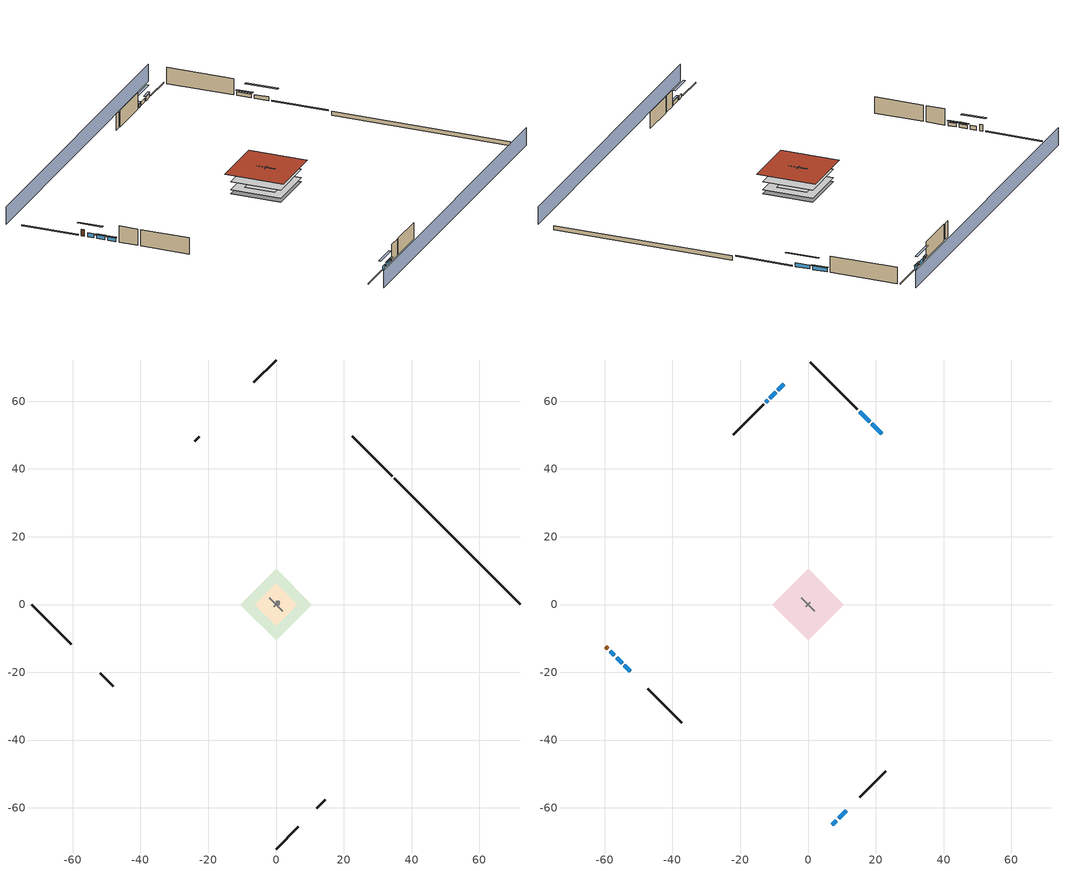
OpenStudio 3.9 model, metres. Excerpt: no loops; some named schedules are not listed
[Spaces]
garage 1
 floor foundation (Slab1 construction): -6.34,0 0,6.34 6.34,0 0,-6.34 z0
 wall outside (Wall1 construction): 11.98,-60.15 14.57,-57.57 z0.3:5.18
 wall outside (Wall2 construction): -51.85,-20.28 -47.97,-24.16 z0.3:5.18
 wall outside (Wall9 construction): -22.68,49.45 -23.98,48.16 z0.3:5.18
 wall to conditioned space 1 (Wall5 construction Reversed): 1.94,-1.94 -1.94,1.94 z0.3:5.18
 wall to conditioned space 1 (Wall6 construction Reversed): 0.65,0.65 -0.65,-0.65 z0.3:5.18
crawlspace - vented 1
 floor foundation (Slab2 construction): -10.47,0 0,10.47 10.47,0 0,-10.47 z-0.91
 wall outside (RimJoist1 construction): 34.28,37.86 22.49,49.65 z0.3:0.61
 wall outside (RimJoist2 construction): 0,-72.13 6.55,-65.58 z0.3:0.61
 wall outside (RimJoist3 construction): -72.13,0 -60.34,-11.79 z0.3:0.61
 wall outside (RimJoist4 construction): 0,72.13 -6.55,65.58 z0.3:0.61
 wall foundation (FoundationWall1 construction): 72.13,0 34.93,37.2 z-0.91:0.3
furnace airloop ret air space
 floor adiabatic (AdiabaticConst): 0,0 0,1 1,1 1,0 z0
 wall adiabatic (AdiabaticConst): 0,1 0,0 1,0 1,1 0,1 z0:1
 ceiling adiabatic (AdiabaticConst): 1,0 1,1 0,1 0,0 z1
conditioned space 1
 floor to crawlspace - vented 1 (Floor1 construction): -10.47,0 0,10.47 10.47,0 0,-10.47 z0.3
 floor to garage 1 (Floor2 construction): -6.34,0 0,6.34 6.34,0 0,-6.34 z0.3
 floor adiabatic (AdiabaticFloorConstruction): -10.47,0 0,10.47 10.47,0 0,-10.47 z2.74
 wall outside (Wall3 construction): 14.56,57.57 0.66,71.48 z0.3:5.18
 wall outside (Wall4 construction): 15.22,-56.91 22.95,-49.18 z0.3:5.18
 wall outside (Wall7 construction): -47.32,-24.82 -37.21,-34.92 z0.3:5.18
 wall outside (Wall8 construction): -13.13,59.01 -22.03,50.11 z0.3:5.18
 wall outside (AdiabaticWallConstruction): 21.83,50.3 18.85,53.28 / 18.2,53.94 15.22,56.91 z0.3:1.43; 7.21,-64.93 8.39,-63.74 / -9.57,62.57 -11.27,60.87 / -7.21,64.93 -8.91,63.22 z0.3:1.4; 9.04,-63.09 11.32,-60.81 / -56.47,-15.67 -54.82,-17.32 z0.3:1.37; -58.38,-13.75 -57.12,-15.01 z0.3:1.52; -54.16,-17.97 -52.51,-19.62 / -11.92,60.21 -12.47,59.66 z0.3:1.34
 wall outside (AdiabaticWallConstruction 1): -59.69,-12.45 -59.04,-13.09 z0.3:2.34
 window (WindowConstruction): 21.83,50.3 18.85,53.28 z0.3:1.43
 window (WindowConstruction 1): 18.2,53.94 15.22,56.91 z0.3:1.43
 window (WindowConstruction 2): 7.21,-64.92 8.39,-63.75 z0.3:1.4
 window (WindowConstruction 3): 9.05,-63.09 11.32,-60.81 z0.3:1.37
 window (WindowConstruction 4): -58.38,-13.75 -57.12,-15.01 z0.3:1.52
 window (WindowConstruction 5): -56.47,-15.67 -54.82,-17.32 z0.3:1.37
 window (WindowConstruction 6): -54.16,-17.97 -52.51,-19.62 z0.3:1.34
 window (WindowConstruction 7): -9.57,62.57 -11.27,60.87 z0.3:1.4
 window (WindowConstruction 8): -11.92,60.21 -12.47,59.67 z0.3:1.34
 window (WindowConstruction 9): -7.21,64.92 -8.91,63.22 z0.3:1.4
 door (Door): -59.69,-12.45 -59.04,-13.09 z0.3:2.34
 ceiling adiabatic (AdiabaticFloorConstruction): 0,-10.47 10.47,0 0,10.47 -10.47,0 z2.74
 roof outside (Roof1 construction): 0,12.24 -12.24,0 0,-12.24 12.24,0 z5.18
shading: -3.23,75.37 -75.37,3.23 / 3.23,-75.37 75.37,-3.23 z0:5.18; 16.91,55.22 23.77,48.36 24.2,48.79 17.35,55.65 z4.18; 15.01,57.13 18.41,53.72 18.84,54.15 15.44,57.56 z1.74; 10.33,-61.81 5.27,-66.86 5.7,-67.3 10.76,-62.24 z4.15; 11.54,-60.59 8.83,-63.3 9.26,-63.74 11.97,-61.03 z1.68; -55.18,-16.95 -60.32,-11.81 -60.76,-12.24 -55.61,-17.38 z4.27; -54.6,-17.53 -56.68,-15.45 -57.11,-15.88 -55.03,-17.96 z1.68; -52.3,-19.84 -54.37,-17.76 -54.81,-18.19 -52.73,-20.27 z1.65; -13.21,58.93 -7.63,64.51 -8.06,64.94 -13.64,59.36 z4.15; -12.68,59.45 -11.71,60.43 -12.14,60.86 -13.12,59.88 z1.65; -9.12,63.01 -6.99,65.14 -7.42,65.57 -9.56,63.44 z1.71
[Site]
Portland Intl Arpt_OR: Latitude {deg}=45.59; Longitude {deg}=-122.6; Time Zone {hr}=-8; Elevation {m}=33; Terrain=Suburbs; Keep Site Location Information=Yes
[Site:GroundTemperature:Shallow]
10.2558, 8.96328, 8.85977, 9.47314, 11.9355, 14.3863, 16.5111, 17.8571, 17.9714, 16.8767, 14.8061, 12.4304
[Site:WaterMainsTemperature]
Calculation Method=Schedule; Temperature Schedule=mains temperature schedule
[Building]
Building 1
[Material] Roughness=Rough
Name | Thickness {m} | Conductivity {W/m-K} | Density {kg/m3} | Specific Heat {J/kg-K} | Thermal Absorptance | Solar Absorptance | Visible Absorptance
slate or tile shingles | 0.01905 | 0.840978 | 1899.972 | 799.717 | 0.9 | 0.75 | 0.75
osb sheathing 0.75 in. | 0.01905 | 0.115458 | 512.64 | 1214.23 | 0.9 | 0.7 | 0.7
roof stud and cavity | 0.2032 | 0.149436 | 78.34581 | 1123.46 | 0.9 | 0.7 | 0.7
gypsum board | 0.0127 | 0.160291 | 801 | 837.4 | 0.9 | 0.6 | 0.6
wood siding | 0.0254 | 0.102417 | 544.68 | 1172.36 | 0.9 | 0.85 | 0.85
osb sheathing 0.5 in. | 0.0127 | 0.115458 | 512.64 | 1214.23 | 0.9 | 0.7 | 0.7
wall stud and cavity | 0.1397 | 0.727959 | 139.0536 | 1170.24 | 0.9 | 0.6 | 0.6
wall stud and cavity 1 | 0.1397 | 0.0951301 | 139.0536 | 1170.24 | 0.9 | 0.7 | 0.7
osb sheathing 0.5 in. 1; osb sheathing 0.5 in. 2 | 0.0127 | 0.115458 | 512.64 | 1214.23
wall stud and cavity 2 | 0.1397 | 0.0856282 | 139.0536 | 1170.24 | 0.9 | 0.7 | 0.7
rim joist stud and cavity | 0.0508 | 0.178688 | 50.32683 | 1063.81 | 0.9 | 0.6 | 0.6
floor stud and cavity | 0.1397 | 0.0972396 | 92.3553 | 1139.71 | 0.9 | 0.7 | 0.7
floor rigid ins | 0.051816 | 0.029427 | 32.04 | 1214.23 | 0.9 | 0.7 | 0.7
floor covering | 0.0127 | 0.0433444 | 54.468 | 1339.84 | 0.9 | 0.6 | 0.6
concrete 4.0 in. | 0.1016 | 1.803125 | 2242.8 | 837.4 | 0.9 | 0.7 | 0.7
concrete 8.0 in. | 0.2032 | 1.803125 | 2242.8 | 837.4 | 0.9 | 0.7 | 0.7
soil 0.5 in. | 0.0127 | 1.3848 | 1842.3 | 418.7 | 0.9 | 0.7 | 0.7
wood siding 1; wood siding 2 | 0.0254 | 0.102417 | 544.68 | 1172.36
wall rigid ins; floor rigid ins 1 | 0.512978 | 0.029427 | 32.04 | 1214.23 | 0.9 | 0.7 | 0.7
wall stud and cavity 3 | 0.0889 | 0.380278 | 52.3479 | 1209.89 | 0.9 | 0.7 | 0.7
door material | 0.04445 | 0.0612267 | 512.64 | 1214.23 | 0.9 | 0.7 | 0.7
floor stud and cavity 1 | 0.1397 | 1.75129 | 37.0049 | 1207.88 | 0.9 | 0.7 | 0.7
wall stud and cavity 4 | 0.0889 | 0.391764 | 83.0341 | 1211.67 | 0.9 | 0.7 | 0.7
furniture material conditioned space 1; furniture material garage 1 | 0.1524 | 0.115458 | 640.8 | 1214.23 | 0.9 | 0.6 | 0.6
[Construction]
Roof1 construction: slate or tile shingles, osb sheathing 0.75 in., roof stud and cavity, gypsum board
Wall1 construction; Wall2 construction: wood siding, osb sheathing 0.5 in., wall stud and cavity
Wall3 construction; Wall4 construction: wood siding, osb sheathing 0.5 in., wall stud and cavity 1, gypsum board
Wall5 construction Reversed: gypsum board, wall stud and cavity 2, osb sheathing 0.5 in. 1
Wall6 construction Reversed: gypsum board, wall stud and cavity 2, osb sheathing 0.5 in. 2
Wall7 construction; Wall8 construction: wood siding, osb sheathing 0.5 in. 2, wall stud and cavity 1, gypsum board
Wall9 construction: wood siding, osb sheathing 0.5 in. 2, wall stud and cavity
RimJoist1 construction; RimJoist2 construction; RimJoist3 construction; RimJoist4 construction: wood siding, rim joist stud and cavity
Floor1 construction; Floor2 construction: floor stud and cavity, floor rigid ins, osb sheathing 0.75 in., floor covering
Slab1 construction: concrete 4.0 in.
FoundationWall1 construction: concrete 8.0 in.
Slab2 construction: soil 0.5 in.
WindowConstruction; WindowConstruction 1; WindowConstruction 2; WindowConstruction 3; WindowConstruction 4; WindowConstruction 5; WindowConstruction 6; WindowConstruction 7; WindowConstruction 8; WindowConstruction 9: WindowMaterial
AdiabaticWallConstruction: wood siding 1, wall rigid ins, wall stud and cavity 3, gypsum board
Door: door material
AdiabaticWallConstruction 1: wood siding 2, wall rigid ins, wall stud and cavity 3, gypsum board
AdiabaticFloorConstruction: floor stud and cavity 1, floor rigid ins 1, osb sheathing 0.75 in., floor covering
PartitionWallConstruction: gypsum board, wall stud and cavity 4, gypsum board
furniture construction conditioned space 1: furniture material conditioned space 1
furniture construction garage 1: furniture material garage 1
AdiabaticConst: Adiabatic
[WindowMaterial:SimpleGlazingSystem]
WindowMaterial: U-Factor {W/m2-K}=4.31528; Solar Heat Gain Coefficient=0.67
[Material:NoMass]
Adiabatic: Roughness=Rough; Thermal Resistance {m2-K/W}=176.1
[ThermalZone] Multiplier=1; Use Ideal Air Loads=No
Name | Volume {m3} | Thermostat
conditioned space | 1265.65 | conditioned space temperature setpoint
garage | 195.726
crawlspace - vented | 267.481
furnace airloop ret air zone | 1
[Sizing:Zone] Zone Cooling Design Supply Air Temperature Input Method=SupplyAirTemperature; Zone Cooling Design Supply Air Temperature {C}=14; Zone Cooling Design Supply Air Temperature Difference {deltaC}=11.11; Zone Heating Design Supply Air Temperature Input Method=SupplyAirTemperature; Zone Heating Design Supply Air Temperature {C}=40; Zone Heating Design Supply Air Temperature Difference {deltaC}=11.11; Zone Cooling Design Supply Air Humidity Ratio {kg-H2O/kg-air}=0.0085; Zone Heating Design Supply Air Humidity Ratio {kg-H2O/kg-air}=0.008; Cooling Design Air Flow Method=DesignDay; Heating Design Air Flow Method=DesignDay; Account for Dedicated Outdoor Air System=No; Dedicated Outdoor Air System Control Strategy=NeutralSupplyAir; Dedicated Outdoor Air Low Setpoint Temperature for Design {C}=autosize; Dedicated Outdoor Air High Setpoint Temperature for Design {C}=autosize; Zone Load Sizing Method=Sensible Load Only No Latent Load; Zone Latent Cooling Design Supply Air Humidity Ratio Input Method=HumidityRatioDifference; Zone Cooling Design Supply Air Humidity Ratio Difference {kgWater/kgDryAir}=0.005; Zone Latent Heating Design Supply Air Humidity Ratio Input Method=HumidityRatioDifference; Zone Humidification Design Supply Air Humidity Ratio Difference {kgWater/kgDryAir}=0.005; Sizing Option=Coincident
garage; crawlspace - vented; furnace airloop ret air zone
[Space]
Name | Thermal Zone | Volume {m3}
conditioned space 1 | conditioned space | 1265.65
garage 1 | garage | 195.726
crawlspace - vented 1 | crawlspace - vented | 267.481
furnace airloop ret air space | furnace airloop ret air zone
[ThermostatSetpoint:DualSetpoint]
conditioned space temperature setpoint: Heating Setpoint Temperature Schedule=heating setpoint; Cooling Setpoint Temperature Schedule=cooling setpoint; Temperature Difference Between Cutout And Setpoint {deltaC}=0
[Foundation:Kiva] Wall Depth Below Slab {m}=0.2032
Name | Initial Indoor Air Temperature {C} | Wall Height Above Grade {m}
Foundation Kiva 1 | 13.4258 | 0.1016
Foundation Kiva 2 | 8.58325 | 0.3048
[Foundation:Kiva:Settings]
Soil Conductivity {W/m-K}=1.3848; Soil Density {kg/m3}=1842.3; Soil Specific Heat {J/kg-K}=418.7; Ground Solar Absorptivity=0.9; Ground Thermal Absorptivity=0.9; Ground Surface Roughness {m}=0.03; Far-Field Width {m}=40; Deep-Ground Boundary Condition=ZeroFlux; Deep-Ground Depth {m}=40; Minimum Cell Dimension {m}=0.2; Maximum Cell Growth Coefficient=3; Simulation Timestep=Timestep
[SurfaceProperty:ExposedFoundationPerimeter] Exposed Perimeter Calculation Method=TotalExposedPerimeter
Name | Total Exposed Perimeter {m}
Slab1 | 21.9456
Slab2 | 52.60848
[SurfaceProperty:IncidentSolarMultiplier] Incident Solar Multiplier=1; Incident Solar Multiplier Schedule=trans schedule winter=0.85 summer=0.7
Window1; Window2; Window3; Window4; Window5; Window6; Window7; Window8; Window9; Window10
[InternalMass:Definition] Design Level Calculation Method=SurfaceArea
Name | Construction | Surface Area {m2}
partition wall mass | PartitionWallConstruction | 519.049
furniture mass conditioned space 1 | furniture construction conditioned space 1 | 207.62
furniture mass garage 1 | furniture construction garage 1 | 8.02682
[InternalMass] Multiplier=1
Name | Internal Mass Definition | Space or SpaceType
partition wall mass | partition wall mass | conditioned space 1
furniture mass conditioned space 1 | furniture mass conditioned space 1 | conditioned space 1
furniture mass garage 1 | furniture mass garage 1 | garage 1
[EnergyManagementSystem:Sensor]
Name | Output Variable or Output Meter Index Key | Output Variable or Output Meter
water_heater_T_set | water heater setpoint | Schedule Value
fridge_tin_s_1 | garage | Zone Mean Air Temperature
out_pb_s |  | Site Outdoor Air Barometric Pressure
out_wt_s |  | Site Outdoor Air Humidity Ratio
site_vw_s |  | Site Wind Speed
cool_season | cooling season schedule | Schedule Value
furnace_airloop_AH_MFR_s | Node 6 | System Node Mass Flow Rate
furnace_airloop_AH_VFR_s | Node 6 | System Node Current Density Volume Flow Rate
furnace_airloop_AH_Tout_s | Node 6 | System Node Temperature
furnace_airloop_AH_Wout_s | Node 6 | System Node Humidity Ratio
furnace_airloop_RA_T_s | Node 9 | System Node Temperature
furnace_airloop_Ra_W_s | Node 9 | System Node Humidity Ratio
furnace_airloop_0_DZ_T_s | crawlspace - vented | Zone Air Temperature
furnace_airloop_0_DZ_W_s | crawlspace - vented | Zone Mean Air Humidity Ratio
natural_vent_s | natural vent schedule | Schedule Value
htg_sp_s | heating setpoint | Schedule Value
clg_sp_s | cooling setpoint | Schedule Value
mech_vent_range_fan_0_sch_s | mech vent range fan 0 schedule | Schedule Value
mech_vent_bath_fan_0_sch_s | mech vent bath fan 0 schedule | Schedule Value
clothes_dryer_exhaust_0_sch_s | clothes_dryer | Schedule Value
htg_load_cond |  | Heating:EnergyTransfer:Zone:CONDITIONED SPACE
clg_load_cond |  | Cooling:EnergyTransfer:Zone:CONDITIONED SPACE
htg_load_duct |  | Heating:EnergyTransfer:Zone:FURNACE AIRLOOP RET AIR ZONE
clg_load_duct |  | Cooling:EnergyTransfer:Zone:FURNACE AIRLOOP RET AIR ZONE
s_conv | Floor1 | Surface Inside Face Convection Heat Gain Energy
s_ig | Floor1 | Surface Inside Face Internal Gains Radiation Heat Gain Energy
s_sol | Floor1 | Surface Inside Face Solar Radiation Heat Gain Energy
s_lgt | Floor1 | Surface Inside Face Lights Radiation Heat Gain Energy
s_surf | Floor1 | Surface Inside Face Net Surface Thermal Radiation Heat Gain Energy
s_conv_1 | Floor2 | Surface Inside Face Convection Heat Gain Energy
s_ig_1 | Floor2 | Surface Inside Face Internal Gains Radiation Heat Gain Energy
s_sol_1 | Floor2 | Surface Inside Face Solar Radiation Heat Gain Energy
s_lgt_1 | Floor2 | Surface Inside Face Lights Radiation Heat Gain Energy
s_surf_1 | Floor2 | Surface Inside Face Net Surface Thermal Radiation Heat Gain Energy
s_conv_2 | inferred conditioned ceiling | Surface Inside Face Convection Heat Gain Energy
s_ig_2 | inferred conditioned ceiling | Surface Inside Face Internal Gains Radiation Heat Gain Energy
s_sol_2 | inferred conditioned ceiling | Surface Inside Face Solar Radiation Heat Gain Energy
s_lgt_2 | inferred conditioned ceiling | Surface Inside Face Lights Radiation Heat Gain Energy
s_surf_2 | inferred conditioned ceiling | Surface Inside Face Net Surface Thermal Radiation Heat Gain Energy
s_conv_3 | inferred conditioned floor | Surface Inside Face Convection Heat Gain Energy
s_ig_3 | inferred conditioned floor | Surface Inside Face Internal Gains Radiation Heat Gain Energy
s_sol_3 | inferred conditioned floor | Surface Inside Face Solar Radiation Heat Gain Energy
s_lgt_3 | inferred conditioned floor | Surface Inside Face Lights Radiation Heat Gain Energy
s_surf_3 | inferred conditioned floor | Surface Inside Face Net Surface Thermal Radiation Heat Gain Energy
s_conv_4 | Roof1 | Surface Inside Face Convection Heat Gain Energy
s_ig_4 | Roof1 | Surface Inside Face Internal Gains Radiation Heat Gain Energy
s_sol_4 | Roof1 | Surface Inside Face Solar Radiation Heat Gain Energy
s_lgt_4 | Roof1 | Surface Inside Face Lights Radiation Heat Gain Energy
s_surf_4 | Roof1 | Surface Inside Face Net Surface Thermal Radiation Heat Gain Energy
ss_sol | Door1 | Surface Inside Face Solar Radiation Heat Gain Energy
ss_lgt | Door1 | Surface Inside Face Lights Radiation Heat Gain Energy
ss_conv | Door1 | Surface Inside Face Convection Heat Gain Energy
ss_ig | Door1 | Surface Inside Face Internal Gains Radiation Heat Gain Energy
ss_surf | Door1 | Surface Inside Face Net Surface Thermal Radiation Heat Gain Energy
ss_conv_1 | Window1 | Surface Inside Face Convection Heat Gain Energy
ss_ig_1 | Window1 | Surface Inside Face Internal Gains Radiation Heat Gain Energy
ss_surf_1 | Window1 | Surface Inside Face Net Surface Thermal Radiation Heat Gain Energy
ss_trans_in | Window1 | Surface Window Transmitted Solar Radiation Rate
ss_back_out | Window1 | Surface Window Shortwave from Zone Back Out Window Heat Transfer Rate
ss_trans_out | Window1 | Surface Inside Face Initial Transmitted Diffuse Transmitted Out Window Solar Radiation Rate
ss_conv_2 | Window10 | Surface Inside Face Convection Heat Gain Energy
ss_ig_2 | Window10 | Surface Inside Face Internal Gains Radiation Heat Gain Energy
[ElectricEquipment:Definition] Design Level Calculation Method=EquipmentLevel
Name | Design Level {W} | Fraction Latent | Fraction Radiant | Fraction Lost
ceiling fan | 16.8604 | 0 | 0.558 | 0
clothes washer | 357.097 | 0.03 | 0.162 | 0.7
clothes dryer | 11466.5 | 0.015 | 0.081 | 0.85
dishwasher | 620.66 | 0.3 | 0.18 | 0.4
fridge | 54.7945 | 0 | 0.6 | 0
fridge 2 | 90.9498 | 0 | 0.6 | 0
cooking range | 149.344 | 0.16 | 0.384 | 0.2
misc tv | 784.795 | 0 | 0.6 | 0
misc plug loads | 601.662 | 0.021 | 0.558 | 0.049
whole house fan; mech vent house fan | 0 | 0 | 0 | 1
mech vent house fan cfis | 0 | 0 | 0 | 0
mech vent range fan 0 | 30 | 0 | 0 | 1
mech vent bath fan 0 | 45 | 0 | 0 | 1
[ElectricEquipment]
Name | Electric Equipment Definition | Space or SpaceType | Schedule
ceiling fan | ceiling fan | conditioned space 1 | ceiling_fan
clothes washer | clothes washer | conditioned space 1 | clothes_washer
clothes dryer | clothes dryer | conditioned space 1 | clothes_dryer
dishwasher | dishwasher | conditioned space 1 | dishwasher
fridge | fridge | conditioned space 1 | fridge schedule
fridge 1 | fridge 2 | garage 1 | fridge schedule 1
cooking range | cooking range | conditioned space 1 | cooking_range
misc tv | misc tv | conditioned space 1 | plug_loads_tv
misc plug loads | misc plug loads | conditioned space 1 | plug_loads_other
whole house fan | whole house fan | conditioned space 1 | Always On Discrete
mech vent house fan | mech vent house fan | conditioned space 1 | mech vent house fan schedule
mech vent house fan cfis | mech vent house fan cfis | conditioned space 1 | mech vent house fan cfis schedule
mech vent range fan 0 | mech vent range fan 0 | conditioned space 1 | mech vent range fan 0 schedule
mech vent bath fan 0 | mech vent bath fan 0 | conditioned space 1 | mech vent bath fan 0 schedule
[OtherEquipment:Definition] Design Level Calculation Method=EquipmentLevel
Name | Design Level {W} | Fraction Latent | Fraction Radiant | Fraction Lost
water heater sens; furnace airloop_0 SupSensLkToCond; furnace airloop_0 SupCondToLv; furnace airloop_0 RetCondToRP; furnace airloop_0 RetSensLkToRP; furnace airloop_0 SupCondToDZ; furnace airloop_0 RetCondToDZ; furnace airloop_0 SupSensLkToDZ; mech vent house fan sensible load | 0 | 0 | 0 | 0
water heater lat; furnace airloop_0 SupLatLkToCond; furnace airloop_0 RetLatLkToRP; furnace airloop_0 SupLatLkToDZ; mech vent house fan latent load | 0 | 1 | 0 | 0
water heater energy adjustment1 | 0.01 | 0 | 0 | 1
clothes dryer 2 | 0 | 0.015 | 0.081 | 0.85
cooking range 2 | 4376.85 | 0.16 | 0.384 | 0.2
general water use sensible | -61.6891 | 0 | 0.6 | 0
general water use latent | 62.594 | 1 | 0 | 0
[OtherEquipment]
Name | Other Equipment Definition | Space or SpaceType | Schedule | Fuel Type
water heater sens | water heater sens | conditioned space 1 | Always On Discrete
water heater lat | water heater lat | conditioned space 1 | Always On Discrete
water heater energy adjustment1 | water heater energy adjustment1 | conditioned space 1 | Always On Discrete | Electricity
clothes dryer 1 | clothes dryer 2 | conditioned space 1 | clothes_dryer | Electricity
cooking range 1 | cooking range 2 | conditioned space 1 | cooking_range | NaturalGas
general water use sensible | general water use sensible | conditioned space 1 | general water use schedule
general water use latent | general water use latent | conditioned space 1 | general water use schedule
furnace airloop_0 SupSensLkToCond | furnace airloop_0 SupSensLkToCond | conditioned space 1 | Always On Discrete
furnace airloop_0 SupLatLkToCond | furnace airloop_0 SupLatLkToCond | conditioned space 1 | Always On Discrete
furnace airloop_0 SupCondToLv | furnace airloop_0 SupCondToLv | conditioned space 1 | Always On Discrete
furnace airloop_0 RetCondToRP | furnace airloop_0 RetCondToRP | furnace airloop ret air space | Always On Discrete
furnace airloop_0 RetSensLkToRP | furnace airloop_0 RetSensLkToRP | furnace airloop ret air space | Always On Discrete
furnace airloop_0 RetLatLkToRP | furnace airloop_0 RetLatLkToRP | furnace airloop ret air space | Always On Discrete
furnace airloop_0 SupCondToDZ | furnace airloop_0 SupCondToDZ | crawlspace - vented 1 | Always On Discrete
furnace airloop_0 RetCondToDZ | furnace airloop_0 RetCondToDZ | crawlspace - vented 1 | Always On Discrete
furnace airloop_0 SupSensLkToDZ | furnace airloop_0 SupSensLkToDZ | crawlspace - vented 1 | Always On Discrete
furnace airloop_0 SupLatLkToDZ | furnace airloop_0 SupLatLkToDZ | crawlspace - vented 1 | Always On Discrete
mech vent house fan sensible load | mech vent house fan sensible load | conditioned space 1 | Always On Discrete
mech vent house fan latent load | mech vent house fan latent load | conditioned space 1 | Always On Discrete
[WaterUse:Equipment:Definition]
Name | Peak Flow Rate {m3/s}
clothes washer | 1.41478e-05
dishwasher | 9.42808e-06
[Lights:Definition] Design Level Calculation Method=LightingLevel; Fraction Radiant=0.6; Fraction Visible=0.2; Return Air Fraction=0
Name | Lighting Level {W}
interior lighting | 3374.36
garage lighting | 63.8603
[Lights] Fraction Replaceable=1
Name | Lights Definition | Space or SpaceType | Schedule
interior lighting | interior lighting | conditioned space 1 | lighting_interior
garage lighting | garage lighting | garage 1 | lighting_garage
[Exterior:Lights:Definition]
exterior lighting: Design Level {W}=87.3025
[Exterior:Lights]
exterior lighting: Exterior Lights Definition=exterior lighting; Schedule=exterior lighting schedule
[People:Definition]
occupants: Number of People Calculation Method=People; Number of People {people}=3; Fraction Radiant=0.314171; Sensible Heat Fraction=0.56303; Carbon Dioxide Generation Rate {m3/s-W}=0; Enable ASHRAE 55 Comfort Warnings=No; Mean Radiant Temperature Calculation Type=EnclosureAveraged
[People]
occupants: People Definition=occupants; Space or SpaceType=conditioned space 1; Number of People Schedule=occupants; Activity Level Schedule=occupants activity schedule; Multiplier=1
[ZoneMixing] Schedule=Always On Continuous; Design Flow Rate Calculation Method=Flow/Zone; Design Flow Rate {m3/s}=0
Name | Zone or Space | Source Zone or Space
furnace airloop_0 ZoneMixDZToCond mix | conditioned space | crawlspace - vented
furnace airloop_0 ZoneMixCondToDZ mix | crawlspace - vented | conditioned space
[SpaceInfiltration:DesignFlowRate] Schedule=Always On Discrete
Name | Space or SpaceType | Design Flow Rate Calculation Method | Design Flow Rate {m3/s} | Air Changes per Hour {1/hr} | Constant Term Coefficient | Temperature Term Coefficient | Velocity Term Coefficient | Velocity Squared Term Coefficient
natural vent flow; whole house fan flow; infil flow | conditioned space 1 | Flow/Space | 0
infil crawlspace - vented 1 | crawlspace - vented 1 | AirChanges/Hour |  | 2.6013 | 1 | 0 | 0 | 0
crawlspace_vented 1 duct leakage imbalance infil flow | crawlspace - vented 1 | Flow/Space | 0
[SpaceInfiltration:EffectiveLeakageArea]
infil garage 1: Space or SpaceType=garage 1; Schedule=Always On Discrete; Effective Air Leakage Area {cm2}=203.878; Stack Coefficient=0.000129147; Wind Coefficient=4.64657e-05
